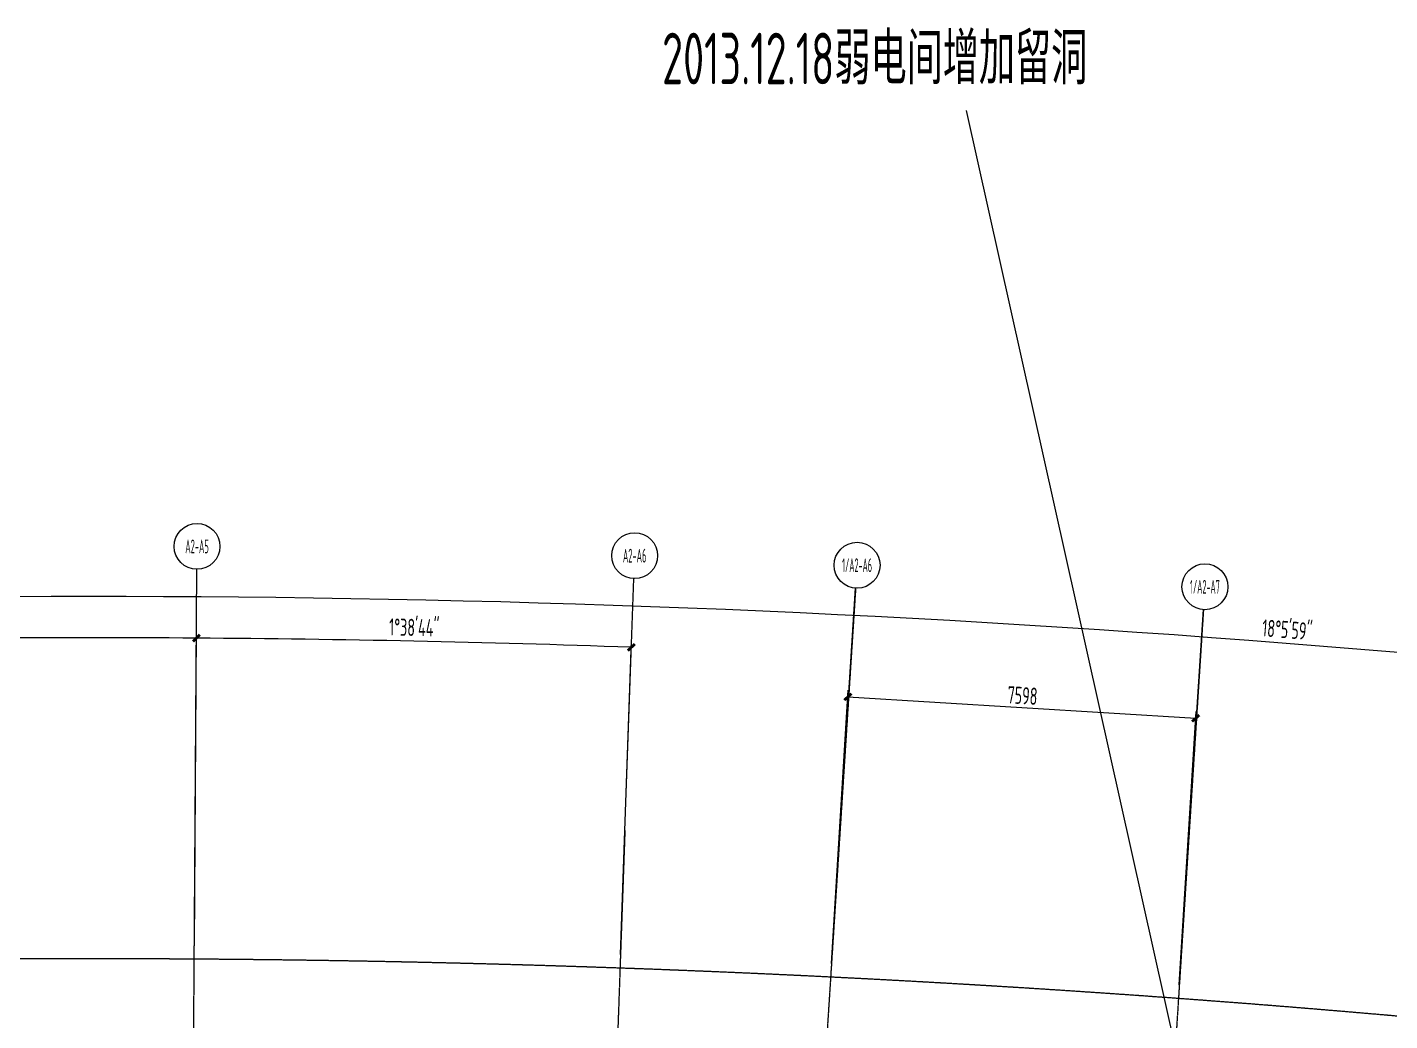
# Model space of a CAD drawing. Header units: millimetres. Extents: x 11677979 to 24947533, y -12764720 to -6308891.
# Drawn here: x 11777279 to 11806983, y -6372229 to -6350566 of the extents above; entities that cross this region are included whole.
import ezdxf
from ezdxf.enums import TextEntityAlignment as Align

# ---------------------------------------------------------------- set-up
doc = ezdxf.new("R2010")
doc.units = ezdxf.units.MM
doc.header["$LTSCALE"] = 10
for name, pattern in [('A2-RG-AXIS$0$CENTER', [2, 1.25, -0.25, 0.25, -0.25]), ('A2-RG-AXIS$0$DOTE', [2.42, 2, -0.2, 0.02, -0.2]), ('A2-RI-F4$0$A2-RG-AXIS$0$CENTER', [2, 1.25, -0.25, 0.25, -0.25]), ('A2-RI-F4$0$A2-RG-AXIS$0$DOTE', [2.42, 2, -0.2, 0.02, -0.2])]:
    doc.linetypes.add(name, pattern=pattern)
for name, color, linetype in [('A2-RB-F4$0$$34$A-DIMS-100', 1, 'Continuous'), ('A2-RG-AXIS$0$A-AXIS', 1, 'Continuous'), ('A2-RG-AXIS$0$A-DIMS-100', 1, 'Continuous'), ('A2-RG-AXIS$0$A-GRID', 1, 'A2-RG-AXIS$0$CENTER'), ('A2-RG-AXIS$0$A-SYMB', 4, 'Continuous'), ('A2-RI-F4$0$A-SYMB-AREA', 4, 'Continuous'), ('A2-RI-F4$0$A-SYMB-NAME', 4, 'Continuous'), ('A2-RI-F4$0$A2-RB-F4$0$$34$A-DIMS-100', 1, 'Continuous'), ('A2-RI-F4$0$A2-RG-AXIS$0$A-AXIS', 1, 'Continuous'), ('A2-RI-F4$0$A2-RG-AXIS$0$A-DIMS-100', 1, 'Continuous'), ('A2-RI-F4$0$A2-RG-AXIS$0$A-GRID', 1, 'A2-RI-F4$0$A2-RG-AXIS$0$CENTER'), ('A2-RI-F4$0$A2-RG-AXIS$0$A-SYMB', 4, 'Continuous')]:
    doc.layers.add(name, color=color, linetype=linetype)
doc.styles.add('A2-RB-F4$0$$0$XD2008', font='hzs.shx', dxfattribs={"width": 0.7, "bigfont": 'hztxt.shx'})
doc.styles.add('A2-RG-AXIS$0$ECADI', font='hzs.shx', dxfattribs={"width": 0.7, "bigfont": 'hztxt.shx'})
doc.styles.add('A2-RG-AXIS$0$XD2008', font='hzs.shx', dxfattribs={"width": 0.7, "bigfont": 'hztxt.shx'})
doc.styles.add('A2-RI-F4$0$A2-RB-F4$0$$0$XD2008', font='hzs.shx', dxfattribs={"width": 0.7, "bigfont": 'hztxt.shx'})
doc.styles.add('A2-RI-F4$0$A2-RG-AXIS$0$ECADI', font='hzs.shx', dxfattribs={"width": 0.7, "bigfont": 'hztxt.shx'})
doc.styles.add('A2-RI-F4$0$A2-RG-AXIS$0$XD2008', font='hzs.shx', dxfattribs={"width": 0.7, "bigfont": 'hztxt.shx'})
doc.styles.add('A2-RI-F4$0$ECADI', font='hzs.shx', dxfattribs={"width": 0.7, "bigfont": 'hztxt.shx'})
doc.dimstyles.new('A2-RB-F4$0$$0$XD100$0', dxfattribs={"dimscale": 100, "dimtxt": 3.5, "dimasz": 1, "dimexe": 1, "dimexo": 2, "dimgap": 0.5, "dimtad": 1, "dimdec": 0, "dimdsep": 46, "dimtxsty": 'A2-RB-F4$0$$0$XD2008', "dimblk1": 'A2-RB-F4$0$$20$_ArchTick', "dimblk2": 'A2-RB-F4$0$$20$_ArchTick', "dimsah": 1, "dimcen": 2.5, "dimclrt": 4, "dimaunit": 1, "dimadec": 0, "dimazin": 0, "dimtfac": 1, "dimtdec": 0, "dimtix": 1, "dimtmove": 2, "dimatfit": 3, "dimfxl": 0, "dimtolj": 1, "dimtzin": 0, "dimarcsym": 0})
doc.dimstyles.new('A2-RG-AXIS$0$XD150', dxfattribs={"dimscale": 300, "dimtxt": 2.5, "dimasz": 1.5, "dimexe": 1, "dimexo": 2, "dimgap": 0.5, "dimtad": 1, "dimdec": 0, "dimdsep": 46, "dimtxsty": 'A2-RG-AXIS$0$XD2008', "dimcen": 2.5, "dimclrt": 4, "dimaunit": 1, "dimadec": 3, "dimazin": 0, "dimtfac": 1, "dimtdec": 0, "dimtmove": 2, "dimatfit": 3, "dimfxl": 0, "dimtolj": 1, "dimtzin": 0, "dimarcsym": 0})
doc.dimstyles.new('A2-RG-AXIS$0$XD150$0', dxfattribs={"dimscale": 150, "dimtxt": 2.5, "dimasz": 1, "dimexe": 1, "dimexo": 2, "dimgap": 0.5, "dimtad": 1, "dimdec": 0, "dimdsep": 46, "dimtxsty": 'A2-RG-AXIS$0$XD2008', "dimblk": 'A2-RG-AXIS$0$_ArchTick', "dimcen": 2.5, "dimclrt": 4, "dimaunit": 1, "dimadec": 0, "dimazin": 0, "dimtfac": 1, "dimtdec": 0, "dimtmove": 2, "dimatfit": 3, "dimfxl": 0, "dimtolj": 1, "dimtzin": 0, "dimarcsym": 0})
doc.dimstyles.new('A2-RI-F4$0$A2-RB-F4$0$$0$XD100$0', dxfattribs={"dimscale": 100, "dimtxt": 3.5, "dimasz": 1, "dimexe": 1, "dimexo": 2, "dimgap": 0.5, "dimtad": 1, "dimdec": 0, "dimdsep": 46, "dimtxsty": 'A2-RI-F4$0$A2-RB-F4$0$$0$XD2008', "dimblk1": 'A2-RI-F4$0$A2-RB-F4$0$$20$_ArchTick', "dimblk2": 'A2-RI-F4$0$A2-RB-F4$0$$20$_ArchTick', "dimsah": 1, "dimcen": 2.5, "dimclrt": 4, "dimaunit": 1, "dimadec": 0, "dimazin": 0, "dimtfac": 1, "dimtdec": 0, "dimtix": 1, "dimtmove": 2, "dimatfit": 3, "dimfxl": 0, "dimtolj": 1, "dimtzin": 0, "dimarcsym": 0})
doc.dimstyles.new('A2-RI-F4$0$A2-RG-AXIS$0$XD150', dxfattribs={"dimscale": 300, "dimtxt": 2.5, "dimasz": 1.5, "dimexe": 1, "dimexo": 2, "dimgap": 0.5, "dimtad": 1, "dimdec": 0, "dimdsep": 46, "dimtxsty": 'A2-RI-F4$0$A2-RG-AXIS$0$XD2008', "dimcen": 2.5, "dimclrt": 4, "dimaunit": 1, "dimadec": 3, "dimazin": 0, "dimtfac": 1, "dimtdec": 0, "dimtmove": 2, "dimatfit": 3, "dimfxl": 0, "dimtolj": 1, "dimtzin": 0, "dimarcsym": 0})
doc.dimstyles.new('A2-RI-F4$0$A2-RG-AXIS$0$XD150$0', dxfattribs={"dimscale": 150, "dimtxt": 2.5, "dimasz": 1, "dimexe": 1, "dimexo": 2, "dimgap": 0.5, "dimtad": 1, "dimdec": 0, "dimdsep": 46, "dimtxsty": 'A2-RI-F4$0$A2-RG-AXIS$0$XD2008', "dimblk": 'A2-RI-F4$0$A2-RG-AXIS$0$_ArchTick', "dimcen": 2.5, "dimclrt": 4, "dimaunit": 1, "dimadec": 0, "dimazin": 0, "dimtfac": 1, "dimtdec": 0, "dimtmove": 2, "dimatfit": 3, "dimfxl": 0, "dimtolj": 1, "dimtzin": 0, "dimarcsym": 0})

# ---------------------------------------------------------------- blocks, each defined once
blk = doc.blocks.new('A2-RB-F4$0$$20$_ArchTick')
at = {"color": 0, "linetype": 'ByBlock', "const_width": 0.4}
blk.add_lwpolyline([(-0.5, -0.5), (0.5, 0.5)], dxfattribs=at)
blk = doc.blocks.new('*D250')
at = {"layer": 'A2-RB-F4$0$$34$A-DIMS-100', "color": 0, "lineweight": -2, "transparency": 16777216}
blk.add_arc((11778702, -6698357), 315843, 89.61201, 90.29759, dxfattribs=at)
at = {"layer": 'Defpoints', "color": 0, "transparency": 16777216}
for p in [(11780940, -6367886), (11777039, -6378133), (11779581, -6382516), (11777109, -6391583), (11780668, -6408085)]:
    blk.add_point(p, dxfattribs=at)
at = {"layer": 'A2-RB-F4$0$$34$A-DIMS-100', "color": 0, "lineweight": -2, "transparency": 16777216, "xscale": 100, "yscale": 100, "zscale": 100}
for p, rotation in [((11777062, -6382519), 180.2975852176907), ((11780841, -6382522), 359.6120103874682)]:
    blk.add_blockref('A2-RB-F4$0$$20$_ArchTick', p, dxfattribs=dict(at, rotation=rotation))
at = {"layer": 'A2-RB-F4$0$$34$A-DIMS-100', "color": 4, "transparency": 16777216, "insert": (11778952, -6382256), "char_height": 350, "attachment_point": 5, "rotation": 359.9548, "style": 'A2-RB-F4$0$$0$XD2008'}
blk.add_mtext('\\A1;0°41\'8"', dxfattribs=at)
blk = doc.blocks.new('*D251')
at = {"layer": 'A2-RB-F4$0$$34$A-DIMS-100', "color": 0, "lineweight": -2, "transparency": 16777216}
blk.add_arc((11778731, -6694179), 311749, 87.96659, 88.70183, dxfattribs=at)
at = {"layer": 'Defpoints', "color": 0, "transparency": 16777216}
for p in [(11790309, -6368084), (11785891, -6378210), (11788460, -6382582), (11785586, -6391656), (11788882, -6408259)]:
    blk.add_point(p, dxfattribs=at)
at = {"layer": 'A2-RB-F4$0$$34$A-DIMS-100', "color": 0, "lineweight": -2, "transparency": 16777216, "xscale": 100, "yscale": 100, "zscale": 100}
for p, rotation in [((11785794, -6382510), 178.7018285114995), ((11789792, -6382626), 357.966591975738)]:
    blk.add_blockref('A2-RB-F4$0$$20$_ArchTick', p, dxfattribs=dict(at, rotation=rotation))
at = {"layer": 'A2-RB-F4$0$$34$A-DIMS-100', "color": 4, "transparency": 16777216, "insert": (11787801, -6382303), "char_height": 350, "attachment_point": 5, "rotation": 358.3342, "style": 'A2-RB-F4$0$$0$XD2008'}
blk.add_mtext('\\A1;0°44\'7"', dxfattribs=at)
blk = doc.blocks.new('A2-RG-AXIS$0$ECADI-TAG-GRID')
at = {"color": 13}
blk.add_circle((0, 0), 5, dxfattribs=at)
at = {"style": 'A2-RG-AXIS$0$ECADI', "width": 0.7}
blk.add_attdef('GRID', text='', height=5, dxfattribs=at).set_placement((0, 0), align=Align.MIDDLE)
blk = doc.blocks.new('A2-RG-AXIS$0$_ArchTick')
at = {"color": 0, "linetype": 'ByBlock', "const_width": 0.4}
blk.add_lwpolyline([(-0.5, -0.5), (0.5, 0.5)], dxfattribs=at)
blk = doc.blocks.new('*D421')
at = {"layer": 'A2-RG-AXIS$0$A-DIMS-100', "color": 0, "lineweight": -2, "ltscale": 3, "transparency": 16777216}
for p, q in [((11753070, -6371598), (11752455, -6363872)), ((11854556, -6379588), (11856371, -6372053))]:
    blk.add_line(p, q, dxfattribs=at)
blk.add_arc((11778731, -6694179), 331200, 76.44866, 94.54827, dxfattribs=at)
at = {"layer": 'Defpoints', "color": 0, "ltscale": 3, "transparency": 16777216}
for p in [(11822065, -6365826), (11753093, -6371897), (11854485, -6379879), (11778731, -6694179)]:
    blk.add_point(p, dxfattribs=at)
at = {"layer": 'A2-RG-AXIS$0$A-DIMS-100', "color": 0, "lineweight": -2, "ltscale": 3, "transparency": 16777216, "xscale": 150, "yscale": 150, "zscale": 150}
for p, rotation in [((11752467, -6364022), 184.5482656226652), ((11856336, -6372199), 346.4486630674553)]:
    blk.add_blockref('A2-RG-AXIS$0$_ArchTick', p, dxfattribs=dict(at, rotation=rotation))
at = {"layer": 'A2-RG-AXIS$0$A-DIMS-100', "color": 4, "ltscale": 3, "transparency": 16777216, "insert": (11804749, -6363703), "char_height": 375, "attachment_point": 5, "rotation": 355.4985, "style": 'A2-RG-AXIS$0$XD2008'}
blk.add_mtext('\\A1;18°5\'59"', dxfattribs=at)
blk = doc.blocks.new('*D428')
at = {"layer": 'A2-RG-AXIS$0$A-DIMS-100', "color": 0, "lineweight": -2, "ltscale": 3, "transparency": 16777216}
for p, q in [((11780922, -6370586), (11780968, -6363736)), ((11790213, -6370782), (11790456, -6363937))]:
    blk.add_line(p, q, dxfattribs=at)
blk.add_arc((11778731, -6694179), 330300, 87.96659, 89.61201, dxfattribs=at)
at = {"layer": 'Defpoints', "color": 0, "ltscale": 3, "transparency": 16777216}
for p in [(11787290, -6363990), (11780920, -6370886), (11790202, -6371082), (11778731, -6694179)]:
    blk.add_point(p, dxfattribs=at)
at = {"layer": 'A2-RG-AXIS$0$A-DIMS-100', "color": 0, "lineweight": -2, "ltscale": 3, "transparency": 16777216, "xscale": 150, "yscale": 150, "zscale": 150}
for p, rotation in [((11780967, -6363886), 179.6120103936911), ((11790450, -6364087), 357.9665919819578)]:
    blk.add_blockref('A2-RG-AXIS$0$_ArchTick', p, dxfattribs=dict(at, rotation=rotation))
at = {"layer": 'A2-RG-AXIS$0$A-DIMS-100', "color": 4, "ltscale": 3, "transparency": 16777216, "insert": (11785716, -6363654), "char_height": 375, "attachment_point": 5, "rotation": 358.7893, "style": 'A2-RG-AXIS$0$XD2008'}
blk.add_mtext('\\A1;1°38\'44"', dxfattribs=at)
blk = doc.blocks.new('*D430')
at = {"layer": 'A2-RG-AXIS$0$A-DIMS-100', "color": 0, "lineweight": -2, "ltscale": 3, "transparency": 16777216}
for p, q in [((11780922, -6370586), (11780968, -6363736)), ((11771629, -6370657), (11771479, -6363808))]:
    blk.add_line(p, q, dxfattribs=at)
blk.add_arc((11778731, -6694179), 330300, 89.61201, 91.25743, dxfattribs=at)
at = {"layer": 'Defpoints', "color": 0, "ltscale": 3, "transparency": 16777216}
for p in [(11777806, -6363880), (11780920, -6370886), (11771636, -6370957), (11778731, -6694179)]:
    blk.add_point(p, dxfattribs=at)
at = {"layer": 'A2-RG-AXIS$0$A-DIMS-100', "color": 0, "lineweight": -2, "ltscale": 3, "transparency": 16777216, "xscale": 150, "yscale": 150, "zscale": 150}
for p, rotation in [((11780967, -6363886), 359.6120103936937), ((11771482, -6363958), 181.2574288054266)]:
    blk.add_blockref('A2-RG-AXIS$0$_ArchTick', p, dxfattribs=dict(at, rotation=rotation))
at = {"layer": 'A2-RG-AXIS$0$A-DIMS-100', "color": 4, "ltscale": 3, "transparency": 16777216, "insert": (11776222, -6363590), "char_height": 375, "attachment_point": 5, "rotation": 0.4347, "style": 'A2-RG-AXIS$0$XD2008'}
blk.add_mtext('\\A1;1°38\'44"', dxfattribs=at)
blk = doc.blocks.new('*D464')
at = {"layer": 'A2-RG-AXIS$0$A-AXIS', "color": 0, "lineweight": -2, "ltscale": 3, "transparency": 16777216}
for p, q in [((11794812, -6370979), (11795179, -6365018)), ((11795170, -6365167), (11802753, -6365634)), ((11802395, -6371445), (11802762, -6365484))]:
    blk.add_line(p, q, dxfattribs=at)
at = {"layer": 'Defpoints', "color": 0, "ltscale": 3, "transparency": 16777216}
for p in [(11802753, -6365634), (11794794, -6371278), (11802377, -6371745)]:
    blk.add_point(p, dxfattribs=at)
at = {"layer": 'A2-RG-AXIS$0$A-AXIS', "color": 0, "lineweight": -2, "ltscale": 3, "transparency": 16777216, "xscale": 150, "yscale": 150, "zscale": 150}
for p, rotation in [((11795170, -6365167), 176.4788938020491), ((11802753, -6365634), 356.4788938020491)]:
    blk.add_blockref('A2-RG-AXIS$0$_ArchTick', p, dxfattribs=dict(at, rotation=rotation))
at = {"layer": 'A2-RG-AXIS$0$A-AXIS', "color": 4, "ltscale": 3, "transparency": 16777216, "insert": (11798977, -6365139), "char_height": 375, "attachment_point": 5, "rotation": 356.4789, "style": 'A2-RG-AXIS$0$XD2008'}
blk.add_mtext('\\A1;7598', dxfattribs=at)
blk = doc.blocks.new('A2-RI-F4$0$A2-RB-F4$0$$20$_ArchTick')
at = {"color": 0, "linetype": 'ByBlock', "const_width": 0.4}
blk.add_lwpolyline([(-0.5, -0.5), (0.5, 0.5)], dxfattribs=at)
blk = doc.blocks.new('*D775')
at = {"layer": 'A2-RI-F4$0$A2-RB-F4$0$$34$A-DIMS-100', "color": 0, "lineweight": -2, "transparency": 16777216}
blk.add_arc((11778702, -6698357), 315843, 89.61201, 90.29759, dxfattribs=at)
at = {"layer": 'Defpoints', "color": 0, "transparency": 16777216}
for p in [(11780940, -6367886), (11777039, -6378133), (11779581, -6382516), (11777109, -6391583), (11780668, -6408085)]:
    blk.add_point(p, dxfattribs=at)
at = {"layer": 'A2-RI-F4$0$A2-RB-F4$0$$34$A-DIMS-100', "color": 0, "lineweight": -2, "transparency": 16777216, "xscale": 100, "yscale": 100, "zscale": 100}
for p, rotation in [((11777062, -6382519), 180.2975852176907), ((11780841, -6382522), 359.6120103874682)]:
    blk.add_blockref('A2-RI-F4$0$A2-RB-F4$0$$20$_ArchTick', p, dxfattribs=dict(at, rotation=rotation))
at = {"layer": 'A2-RI-F4$0$A2-RB-F4$0$$34$A-DIMS-100', "color": 4, "transparency": 16777216, "insert": (11778952, -6382256), "char_height": 350, "attachment_point": 5, "rotation": 359.9548, "style": 'A2-RI-F4$0$A2-RB-F4$0$$0$XD2008'}
blk.add_mtext('\\A1;0°41\'8"', dxfattribs=at)
blk = doc.blocks.new('*D776')
at = {"layer": 'A2-RI-F4$0$A2-RB-F4$0$$34$A-DIMS-100', "color": 0, "lineweight": -2, "transparency": 16777216}
blk.add_arc((11778731, -6694179), 311749, 87.96659, 88.70183, dxfattribs=at)
at = {"layer": 'Defpoints', "color": 0, "transparency": 16777216}
for p in [(11790309, -6368084), (11785891, -6378210), (11788460, -6382582), (11785586, -6391656), (11788882, -6408259)]:
    blk.add_point(p, dxfattribs=at)
at = {"layer": 'A2-RI-F4$0$A2-RB-F4$0$$34$A-DIMS-100', "color": 0, "lineweight": -2, "transparency": 16777216, "xscale": 100, "yscale": 100, "zscale": 100}
for p, rotation in [((11785794, -6382510), 178.7018285114995), ((11789792, -6382626), 357.966591975738)]:
    blk.add_blockref('A2-RI-F4$0$A2-RB-F4$0$$20$_ArchTick', p, dxfattribs=dict(at, rotation=rotation))
at = {"layer": 'A2-RI-F4$0$A2-RB-F4$0$$34$A-DIMS-100', "color": 4, "transparency": 16777216, "insert": (11787801, -6382303), "char_height": 350, "attachment_point": 5, "rotation": 358.3342, "style": 'A2-RI-F4$0$A2-RB-F4$0$$0$XD2008'}
blk.add_mtext('\\A1;0°44\'7"', dxfattribs=at)
blk = doc.blocks.new('A2-RI-F4$0$A2-RG-AXIS$0$ECADI-TAG-GRID')
at = {"color": 13}
blk.add_circle((0, 0), 5, dxfattribs=at)
at = {"style": 'A2-RI-F4$0$A2-RG-AXIS$0$ECADI', "width": 0.7}
blk.add_attdef('GRID', text='', height=5, dxfattribs=at).set_placement((0, 0), align=Align.MIDDLE)
blk = doc.blocks.new('A2-RI-F4$0$A2-RG-AXIS$0$_ArchTick')
at = {"color": 0, "linetype": 'ByBlock', "const_width": 0.4}
blk.add_lwpolyline([(-0.5, -0.5), (0.5, 0.5)], dxfattribs=at)
blk = doc.blocks.new('*D946')
at = {"layer": 'A2-RI-F4$0$A2-RG-AXIS$0$A-DIMS-100', "color": 0, "lineweight": -2, "ltscale": 3, "transparency": 16777216}
for p, q in [((11753070, -6371598), (11752455, -6363872)), ((11854556, -6379588), (11856371, -6372053))]:
    blk.add_line(p, q, dxfattribs=at)
blk.add_arc((11778731, -6694179), 331200, 76.44866, 94.54827, dxfattribs=at)
at = {"layer": 'Defpoints', "color": 0, "ltscale": 3, "transparency": 16777216}
for p in [(11822065, -6365826), (11753093, -6371897), (11854485, -6379879), (11778731, -6694179)]:
    blk.add_point(p, dxfattribs=at)
at = {"layer": 'A2-RI-F4$0$A2-RG-AXIS$0$A-DIMS-100', "color": 0, "lineweight": -2, "ltscale": 3, "transparency": 16777216, "xscale": 150, "yscale": 150, "zscale": 150}
for p, rotation in [((11752467, -6364022), 184.5482656226652), ((11856336, -6372199), 346.4486630674553)]:
    blk.add_blockref('A2-RI-F4$0$A2-RG-AXIS$0$_ArchTick', p, dxfattribs=dict(at, rotation=rotation))
at = {"layer": 'A2-RI-F4$0$A2-RG-AXIS$0$A-DIMS-100', "color": 4, "ltscale": 3, "transparency": 16777216, "insert": (11804749, -6363703), "char_height": 375, "attachment_point": 5, "rotation": 355.4985, "style": 'A2-RI-F4$0$A2-RG-AXIS$0$XD2008'}
blk.add_mtext('\\A1;18°5\'59"', dxfattribs=at)
blk = doc.blocks.new('*D953')
at = {"layer": 'A2-RI-F4$0$A2-RG-AXIS$0$A-DIMS-100', "color": 0, "lineweight": -2, "ltscale": 3, "transparency": 16777216}
for p, q in [((11780922, -6370586), (11780968, -6363736)), ((11790213, -6370782), (11790456, -6363937))]:
    blk.add_line(p, q, dxfattribs=at)
blk.add_arc((11778731, -6694179), 330300, 87.96659, 89.61201, dxfattribs=at)
at = {"layer": 'Defpoints', "color": 0, "ltscale": 3, "transparency": 16777216}
for p in [(11787290, -6363990), (11780920, -6370886), (11790202, -6371082), (11778731, -6694179)]:
    blk.add_point(p, dxfattribs=at)
at = {"layer": 'A2-RI-F4$0$A2-RG-AXIS$0$A-DIMS-100', "color": 0, "lineweight": -2, "ltscale": 3, "transparency": 16777216, "xscale": 150, "yscale": 150, "zscale": 150}
for p, rotation in [((11780967, -6363886), 179.6120103936911), ((11790450, -6364087), 357.9665919819578)]:
    blk.add_blockref('A2-RI-F4$0$A2-RG-AXIS$0$_ArchTick', p, dxfattribs=dict(at, rotation=rotation))
at = {"layer": 'A2-RI-F4$0$A2-RG-AXIS$0$A-DIMS-100', "color": 4, "ltscale": 3, "transparency": 16777216, "insert": (11785716, -6363654), "char_height": 375, "attachment_point": 5, "rotation": 358.7893, "style": 'A2-RI-F4$0$A2-RG-AXIS$0$XD2008'}
blk.add_mtext('\\A1;1°38\'44"', dxfattribs=at)
blk = doc.blocks.new('*D955')
at = {"layer": 'A2-RI-F4$0$A2-RG-AXIS$0$A-DIMS-100', "color": 0, "lineweight": -2, "ltscale": 3, "transparency": 16777216}
for p, q in [((11780922, -6370586), (11780968, -6363736)), ((11771629, -6370657), (11771479, -6363808))]:
    blk.add_line(p, q, dxfattribs=at)
blk.add_arc((11778731, -6694179), 330300, 89.61201, 91.25743, dxfattribs=at)
at = {"layer": 'Defpoints', "color": 0, "ltscale": 3, "transparency": 16777216}
for p in [(11777806, -6363880), (11780920, -6370886), (11771636, -6370957), (11778731, -6694179)]:
    blk.add_point(p, dxfattribs=at)
at = {"layer": 'A2-RI-F4$0$A2-RG-AXIS$0$A-DIMS-100', "color": 0, "lineweight": -2, "ltscale": 3, "transparency": 16777216, "xscale": 150, "yscale": 150, "zscale": 150}
for p, rotation in [((11780967, -6363886), 359.6120103936937), ((11771482, -6363958), 181.2574288054266)]:
    blk.add_blockref('A2-RI-F4$0$A2-RG-AXIS$0$_ArchTick', p, dxfattribs=dict(at, rotation=rotation))
at = {"layer": 'A2-RI-F4$0$A2-RG-AXIS$0$A-DIMS-100', "color": 4, "ltscale": 3, "transparency": 16777216, "insert": (11776222, -6363590), "char_height": 375, "attachment_point": 5, "rotation": 0.4347, "style": 'A2-RI-F4$0$A2-RG-AXIS$0$XD2008'}
blk.add_mtext('\\A1;1°38\'44"', dxfattribs=at)
blk = doc.blocks.new('*D989')
at = {"layer": 'A2-RI-F4$0$A2-RG-AXIS$0$A-AXIS', "color": 0, "lineweight": -2, "ltscale": 3, "transparency": 16777216}
for p, q in [((11794812, -6370979), (11795179, -6365018)), ((11795170, -6365167), (11802753, -6365634)), ((11802395, -6371445), (11802762, -6365484))]:
    blk.add_line(p, q, dxfattribs=at)
at = {"layer": 'Defpoints', "color": 0, "ltscale": 3, "transparency": 16777216}
for p in [(11802753, -6365634), (11794794, -6371278), (11802377, -6371745)]:
    blk.add_point(p, dxfattribs=at)
at = {"layer": 'A2-RI-F4$0$A2-RG-AXIS$0$A-AXIS', "color": 0, "lineweight": -2, "ltscale": 3, "transparency": 16777216, "xscale": 150, "yscale": 150, "zscale": 150}
for p, rotation in [((11795170, -6365167), 176.4788938020491), ((11802753, -6365634), 356.4788938020491)]:
    blk.add_blockref('A2-RI-F4$0$A2-RG-AXIS$0$_ArchTick', p, dxfattribs=dict(at, rotation=rotation))
at = {"layer": 'A2-RI-F4$0$A2-RG-AXIS$0$A-AXIS', "color": 4, "ltscale": 3, "transparency": 16777216, "insert": (11798977, -6365139), "char_height": 375, "attachment_point": 5, "rotation": 356.4789, "style": 'A2-RI-F4$0$A2-RG-AXIS$0$XD2008'}
blk.add_mtext('\\A1;7598', dxfattribs=at)
blk = doc.blocks.new('A2-RI-F4$0$5erhfh')
at = {"layer": 'A2-RI-F4$0$A-SYMB-AREA', "style": 'A2-RI-F4$0$ECADI', "width": 0.7}
blk.add_attdef('340M2', text='', height=2.5, dxfattribs=at).set_placement((0, 1.25), align=Align.MIDDLE_LEFT)
at = {"layer": 'A2-RI-F4$0$A-SYMB-NAME', "style": 'A2-RI-F4$0$ECADI', "width": 0.7}
blk.add_attdef('CHINESENAME', (-12.29, 3.09), '', height=4.5, dxfattribs=at)
blk = doc.blocks.new('A2-RB-F4')
at = {"layer": 'A2-RB-F4$0$$34$A-DIMS-100'}
for base, line1, line2, picture, middle in [((11779581.46, -6382515.6303), ((11777109.0605, -6391583.0707), (11777039.2036, -6378133.2524)), ((11780668.0768, -6408085.2682), (11780940.2968, -6367886.2033)), '*D250', (11778951.793, -6382256.1721)), ((11788459.5117, -6382581.5625), ((11785586.2417, -6391656.395), (11785890.9572, -6378209.8476)), ((11790308.5562, -6368084.1905), (11788882.1716, -6408258.8635)), '*D251', (11787800.5816, -6382303.2438))]:
    dim = blk.add_angular_dim_2l(base=base, line1=line1, line2=line2, dimstyle='A2-RB-F4$0$$0$XD100$0', override={"dimadec": 4}, dxfattribs=at)
    dim.commit()
    dim.dimension.update_dxf_attribs({"geometry": picture, "text_midpoint": middle})
blk = doc.blocks.new('A2-RG-AXIS')
at = {"layer": 'A2-RG-AXIS$0$A-AXIS', "ltscale": 3}
for p, q in [((11780940.3, -6367886.2), (11780977.5, -6362386.3)), ((11790308.6, -6368084.2), (11790503.7, -6362587.7)), ((11794986, -6368283.9), (11795338.9, -6362795.8)), ((11802569.4, -6368750.7), (11802922, -6363265.7))]:
    blk.add_line(p, q, dxfattribs=at)
at = {"layer": 'A2-RG-AXIS$0$A-GRID', "linetype": 'A2-RG-AXIS$0$DOTE'}
for p, q in [((11795338.9, -6362795.8), (11793349.7, -6393734.2)), ((11802922, -6363265.7), (11800933.1, -6394199.2)), ((11780668.1, -6408085.3), (11780940.3, -6367886.2)), ((11790308.6, -6368084.2), (11788882.2, -6408258.9))]:
    blk.add_line(p, q, dxfattribs=at)
blk.add_arc((11778730.7, -6694178.7), 323300, 75.589285, 95.407644, dxfattribs=at)
at = {"layer": 'A2-RG-AXIS$0$A-SYMB'}
ref = blk.add_blockref('A2-RG-AXIS$0$ECADI-TAG-GRID', (11780980.9, -6361886.3), dxfattribs=dict(at, xscale=100, yscale=100, zscale=100))
ref.add_attrib('GRID', 'A2-A5', dxfattribs={"layer": '0', "extrusion": (0, 0, -1), "height": 300, "style": 'A2-RG-AXIS$0$ECADI', "text_generation_flag": 2, "width": 0.5}).set_placement((-11780980.9, -6361886.3), align=Align.MIDDLE)
ref = blk.add_blockref('A2-RG-AXIS$0$ECADI-TAG-GRID', (11790521.4, -6362088), dxfattribs=dict(at, xscale=100, yscale=100, zscale=100))
ref.add_attrib('GRID', 'A2-A6', dxfattribs={"layer": '0', "extrusion": (0, 0, -1), "height": 300, "style": 'A2-RG-AXIS$0$ECADI', "text_generation_flag": 2, "width": 0.5}).set_placement((-11790521.4, -6362088), align=Align.MIDDLE)
ref = blk.add_blockref('A2-RG-AXIS$0$ECADI-TAG-GRID', (11795371, -6362296.9), dxfattribs=dict(at, xscale=100, yscale=100, zscale=100))
ref.add_attrib('GRID', '1/A2-A6', dxfattribs={"layer": '0', "extrusion": (0, 0, -1), "height": 300, "style": 'A2-RG-AXIS$0$ECADI', "text_generation_flag": 2, "width": 0.4}).set_placement((-11795371, -6362296.9), align=Align.MIDDLE)
ref = blk.add_blockref('A2-RG-AXIS$0$ECADI-TAG-GRID', (11802954.1, -6362766.7), dxfattribs=dict(at, xscale=100, yscale=100, zscale=100))
ref.add_attrib('GRID', '1/A2-A7', dxfattribs={"layer": '0', "extrusion": (0, 0, -1), "height": 300, "style": 'A2-RG-AXIS$0$ECADI', "text_generation_flag": 2, "width": 0.4}).set_placement((-11802954.1, -6362766.7), align=Align.MIDDLE)
at = {"layer": 'A2-RG-AXIS$0$A-AXIS', "ltscale": 3}
dim = blk.add_aligned_dim(p1=(11794793.5, -6371278), p2=(11802376.9, -6371744.6), distance=6122.3, dimstyle='A2-RG-AXIS$0$XD150$0', dxfattribs=at)
dim.commit()
dim.dimension.update_dxf_attribs({"geometry": '*D464', "text_midpoint": (11798977.3, -6365138.5)})
at = {"layer": 'A2-RG-AXIS$0$A-DIMS-100', "ltscale": 3}
for base, p1, p2, picture, middle in [((11822064.9, -6365825.9), (11854485.2, -6379879.3), (11753093.4, -6371896.8), '*D421', (11804748.6, -6363703.1)), ((11777805.6, -6363880), (11780920, -6370886.1), (11771636, -6370956.6), '*D430', (11776222.4, -6363590)), ((11787290.1, -6363989.6), (11780920, -6370886.1), (11790202.1, -6371082.3), '*D428', (11785716, -6363654.3))]:
    dim = blk.add_angular_dim_3p(base=base, center=(11778730.7, -6694178.7), p1=p1, p2=p2, dimstyle='A2-RG-AXIS$0$XD150', override={"dimscale": 150, "dimasz": 1, "dimblk": 'A2-RG-AXIS$0$_ArchTick', "dimadec": 4}, dxfattribs=at)
    dim.commit()
    dim.dimension.update_dxf_attribs({"geometry": picture, "text_midpoint": middle})
blk = doc.blocks.new('A2-RI-F4$0$A2-RB-F4')
at = {"layer": 'A2-RI-F4$0$A2-RB-F4$0$$34$A-DIMS-100'}
for base, line1, line2, picture, middle in [((11779581.46, -6382515.6303), ((11777109.0605, -6391583.0707), (11777039.2036, -6378133.2524)), ((11780668.0768, -6408085.2682), (11780940.2968, -6367886.2033)), '*D775', (11778951.793, -6382256.1721)), ((11788459.5117, -6382581.5625), ((11785586.2417, -6391656.395), (11785890.9572, -6378209.8476)), ((11790308.5562, -6368084.1905), (11788882.1716, -6408258.8635)), '*D776', (11787800.5816, -6382303.2438))]:
    dim = blk.add_angular_dim_2l(base=base, line1=line1, line2=line2, dimstyle='A2-RI-F4$0$A2-RB-F4$0$$0$XD100$0', override={"dimadec": 4}, dxfattribs=at)
    dim.commit()
    dim.dimension.update_dxf_attribs({"geometry": picture, "text_midpoint": middle})
blk = doc.blocks.new('A2-RI-F4$0$A2-RG-AXIS')
at = {"layer": 'A2-RI-F4$0$A2-RG-AXIS$0$A-AXIS', "ltscale": 3}
for p, q in [((11780940.3, -6367886.2), (11780977.5, -6362386.3)), ((11790308.6, -6368084.2), (11790503.7, -6362587.7)), ((11794986, -6368283.9), (11795338.9, -6362795.8)), ((11802569.4, -6368750.7), (11802922, -6363265.7))]:
    blk.add_line(p, q, dxfattribs=at)
at = {"layer": 'A2-RI-F4$0$A2-RG-AXIS$0$A-GRID', "linetype": 'A2-RI-F4$0$A2-RG-AXIS$0$DOTE'}
for p, q in [((11795338.9, -6362795.8), (11793349.7, -6393734.2)), ((11802922, -6363265.7), (11800933.1, -6394199.2)), ((11780668.1, -6408085.3), (11780940.3, -6367886.2)), ((11790308.6, -6368084.2), (11788882.2, -6408258.9))]:
    blk.add_line(p, q, dxfattribs=at)
blk.add_arc((11778730.7, -6694178.7), 323300, 75.589285, 95.407644, dxfattribs=at)
at = {"layer": 'A2-RI-F4$0$A2-RG-AXIS$0$A-SYMB'}
ref = blk.add_blockref('A2-RI-F4$0$A2-RG-AXIS$0$ECADI-TAG-GRID', (11780980.9, -6361886.3), dxfattribs=dict(at, xscale=100, yscale=100, zscale=100))
ref.add_attrib('GRID', 'A2-A5', dxfattribs={"layer": '0', "extrusion": (0, 0, -1), "height": 300, "style": 'A2-RI-F4$0$A2-RG-AXIS$0$ECADI', "text_generation_flag": 2, "width": 0.5}).set_placement((-11780980.9, -6361886.3), align=Align.MIDDLE)
ref = blk.add_blockref('A2-RI-F4$0$A2-RG-AXIS$0$ECADI-TAG-GRID', (11790521.4, -6362088), dxfattribs=dict(at, xscale=100, yscale=100, zscale=100))
ref.add_attrib('GRID', 'A2-A6', dxfattribs={"layer": '0', "extrusion": (0, 0, -1), "height": 300, "style": 'A2-RI-F4$0$A2-RG-AXIS$0$ECADI', "text_generation_flag": 2, "width": 0.5}).set_placement((-11790521.4, -6362088), align=Align.MIDDLE)
ref = blk.add_blockref('A2-RI-F4$0$A2-RG-AXIS$0$ECADI-TAG-GRID', (11795371, -6362296.9), dxfattribs=dict(at, xscale=100, yscale=100, zscale=100))
ref.add_attrib('GRID', '1/A2-A6', dxfattribs={"layer": '0', "extrusion": (0, 0, -1), "height": 300, "style": 'A2-RI-F4$0$A2-RG-AXIS$0$ECADI', "text_generation_flag": 2, "width": 0.4}).set_placement((-11795371, -6362296.9), align=Align.MIDDLE)
ref = blk.add_blockref('A2-RI-F4$0$A2-RG-AXIS$0$ECADI-TAG-GRID', (11802954.1, -6362766.7), dxfattribs=dict(at, xscale=100, yscale=100, zscale=100))
ref.add_attrib('GRID', '1/A2-A7', dxfattribs={"layer": '0', "extrusion": (0, 0, -1), "height": 300, "style": 'A2-RI-F4$0$A2-RG-AXIS$0$ECADI', "text_generation_flag": 2, "width": 0.4}).set_placement((-11802954.1, -6362766.7), align=Align.MIDDLE)
at = {"layer": 'A2-RI-F4$0$A2-RG-AXIS$0$A-AXIS', "ltscale": 3}
dim = blk.add_aligned_dim(p1=(11794793.5, -6371278), p2=(11802376.9, -6371744.6), distance=6122.3, dimstyle='A2-RI-F4$0$A2-RG-AXIS$0$XD150$0', dxfattribs=at)
dim.commit()
dim.dimension.update_dxf_attribs({"geometry": '*D989', "text_midpoint": (11798977.3, -6365138.5)})
at = {"layer": 'A2-RI-F4$0$A2-RG-AXIS$0$A-DIMS-100', "ltscale": 3}
for base, p1, p2, picture, middle in [((11822064.9, -6365825.9), (11854485.2, -6379879.3), (11753093.4, -6371896.8), '*D946', (11804748.6, -6363703.1)), ((11777805.6, -6363880), (11780920, -6370886.1), (11771636, -6370956.6), '*D955', (11776222.4, -6363590)), ((11787290.1, -6363989.6), (11780920, -6370886.1), (11790202.1, -6371082.3), '*D953', (11785716, -6363654.3))]:
    dim = blk.add_angular_dim_3p(base=base, center=(11778730.7, -6694178.7), p1=p1, p2=p2, dimstyle='A2-RI-F4$0$A2-RG-AXIS$0$XD150', override={"dimscale": 150, "dimasz": 1, "dimblk": 'A2-RI-F4$0$A2-RG-AXIS$0$_ArchTick', "dimadec": 4}, dxfattribs=at)
    dim.commit()
    dim.dimension.update_dxf_attribs({"geometry": picture, "text_midpoint": middle})
blk = doc.blocks.new('A2-RI-F4')
at = {"layer": 'Defpoints', "color": 3}
blk.add_line((11803347.6, -6377452.1), (11797759.5, -6352383.5), dxfattribs=at)
for name in ['A2-RI-F4$0$A2-RG-AXIS', 'A2-RI-F4$0$A2-RB-F4']:
    blk.add_blockref(name, (0, 0))
at = {"layer": 'Defpoints'}
ref = blk.add_blockref('A2-RI-F4$0$5erhfh', (11794191.2, -6351927.7), dxfattribs=dict(at, xscale=250, yscale=250, zscale=250))
ref.add_attrib('CHINESENAME', '2013.12.18弱电间增加留洞', (11791118.2, -6351810.9), dxfattribs={"layer": 'A2-RI-F4$0$A-SYMB-NAME', "height": 1125, "style": 'A2-RI-F4$0$ECADI', "width": 0.7})

msp = doc.modelspace()

# ---------------------------------------------------------------- block references
for name in ['A2-RI-F4', 'A2-RG-AXIS', 'A2-RB-F4']:
    msp.add_blockref(name, (0, 0))

doc.saveas('drawing.dxf')
